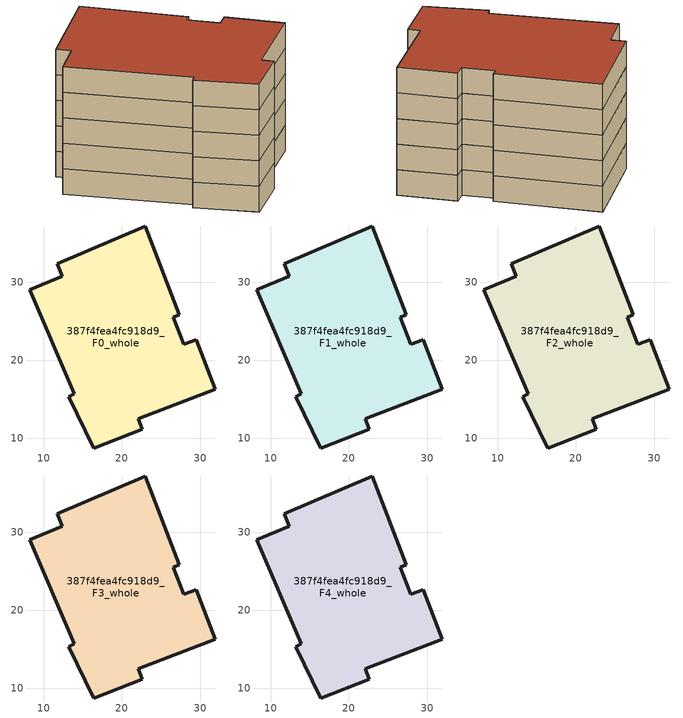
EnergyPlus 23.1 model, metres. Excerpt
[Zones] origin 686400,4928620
387f4fea4fc918d9_F0_whole
 floor ground (EU_floor_Construction): 31.93,16.26 29.48,22.61 27.93,22.01 26.58,25.5 27.36,25.8 22.98,37.19 11.69,32.37 12.36,30.78 8.19,29.01 13.91,15.67 13.19,15.32 16.39,8.75 22.6,11.15 22.09,12.47 z0
 wall outside (EU_wall_Construction): 27.36,25.8 26.58,25.5 27.93,22.01 29.48,22.61 31.93,16.26 22.09,12.47 22.6,11.15 16.39,8.75 13.19,15.32 13.91,15.67 8.19,29.01 12.36,30.78 11.69,32.37 22.98,37.19 27.36,25.8 z0:3
387f4fea4fc918d9_F1_whole
 floor to 387f4fea4fc918d9_F0_whole (EU_floor_Construction): 31.93,16.26 29.48,22.61 27.92,22.01 26.58,25.5 27.36,25.8 22.98,37.19 11.69,32.37 12.36,30.78 8.19,29.01 13.9,15.67 13.19,15.32 16.38,8.75 22.6,11.15 22.09,12.47 z3
 wall outside (EU_wall_Construction): 27.36,25.8 26.58,25.5 27.93,22.01 29.48,22.61 31.93,16.26 22.09,12.47 22.6,11.15 16.39,8.75 13.19,15.32 13.91,15.67 8.19,29.01 12.36,30.78 11.69,32.37 22.98,37.19 27.36,25.8 z3:6
387f4fea4fc918d9_F2_whole
 floor to 387f4fea4fc918d9_F1_whole (EU_floor_Construction): 31.93,16.26 29.48,22.61 27.92,22.01 26.58,25.5 27.36,25.8 22.98,37.19 11.69,32.37 12.36,30.78 8.19,29.01 13.9,15.67 13.19,15.32 16.38,8.75 22.6,11.15 22.09,12.47 z6
 wall outside (EU_wall_Construction): 27.36,25.8 26.58,25.5 27.93,22.01 29.48,22.61 31.93,16.26 22.09,12.47 22.6,11.15 16.39,8.75 13.19,15.32 13.91,15.67 8.19,29.01 12.36,30.78 11.69,32.37 22.98,37.19 27.36,25.8 z6:9
387f4fea4fc918d9_F3_whole
 floor to 387f4fea4fc918d9_F2_whole (EU_floor_Construction): 31.93,16.26 29.48,22.61 27.92,22.01 26.58,25.5 27.36,25.8 22.98,37.19 11.69,32.37 12.36,30.78 8.19,29.01 13.9,15.67 13.19,15.32 16.38,8.75 22.6,11.15 22.09,12.47 z9
 wall outside (EU_wall_Construction): 27.36,25.8 26.58,25.5 27.93,22.01 29.48,22.61 31.93,16.26 22.09,12.47 22.6,11.15 16.39,8.75 13.19,15.32 13.91,15.67 8.19,29.01 12.36,30.78 11.69,32.37 22.98,37.19 27.36,25.8 z9:12
387f4fea4fc918d9_F4_whole
 floor to 387f4fea4fc918d9_F3_whole (EU_floor_Construction): 31.93,16.26 29.48,22.61 27.92,22.01 26.58,25.5 27.36,25.8 22.98,37.19 11.69,32.37 12.36,30.78 8.19,29.01 13.9,15.67 13.19,15.32 16.38,8.75 22.6,11.15 22.09,12.47 z12
 wall outside (EU_wall_Construction): 27.36,25.8 26.58,25.5 27.93,22.01 29.48,22.61 31.93,16.26 22.09,12.47 22.6,11.15 16.39,8.75 13.19,15.32 13.91,15.67 8.19,29.01 12.36,30.78 11.69,32.37 22.98,37.19 27.36,25.8 z12:15
 roof outside (EU_roof_Construction): 22.98,37.19 27.36,25.8 26.58,25.5 27.93,22.01 29.48,22.61 31.93,16.26 22.09,12.47 22.6,11.15 16.39,8.75 13.19,15.32 13.91,15.67 8.19,29.01 12.36,30.78 11.69,32.37 z15
[Building]
EU S2 Campaign: North Axis=0; Terrain=City; Solar Distribution=FullExterior
[Site:Location]
Bologna: Latitude=44.5; Longitude=11.25; Time Zone=1; Elevation=37
[SizingPeriod:WeatherFileDays]
AnnualSizingPeriod: Begin Month=1; Begin Day of Month=1; End Month=12; End Day of Month=31; Day of Week for Start Day=Monday; Use Weather File Daylight Saving Period=No; Use Weather File Rain and Snow Indicators=No
[MATERIAL]
EU_InternalMass_Material: Roughness=MediumRough; Thickness=0.1; Conductivity=1; Density=1800; Specific Heat=900; Thermal Absorptance=0.9; Solar Absorptance=0.7; Visible Absorptance=0.7
[MATERIAL:NOMASS] Roughness=MediumRough; Thermal Absorptance=0.9; Solar Absorptance=0.7; Visible Absorptance=0.7
Name | Thermal Resistance
EU_wall_NoMass | 0.779417
EU_roof_NoMass | 0.435466
EU_floor_NoMass | 0.588222
[CONSTRUCTION]
EU_wall_Construction: EU_wall_NoMass
EU_roof_Construction: EU_roof_NoMass
EU_floor_Construction: EU_floor_NoMass
EU_InternalMass_Construction: EU_InternalMass_Material
[ZONE] Type=1; Multiplier=1; Ceiling Height=autocalculate; Volume=1128.62; Floor Area=autocalculate; Part of Total Floor Area=Yes
387f4fea4fc918d9_F0_whole; 387f4fea4fc918d9_F1_whole; 387f4fea4fc918d9_F2_whole; 387f4fea4fc918d9_F3_whole; 387f4fea4fc918d9_F4_whole
[INTERNALMASS] Construction=EU_InternalMass_Construction; Surface Area=376.207
Name | Zone or ZoneList
387f4fea4fc918d9_F0_whole_EU_InternalMass | 387f4fea4fc918d9_F0_whole
387f4fea4fc918d9_F1_whole_EU_InternalMass | 387f4fea4fc918d9_F1_whole
387f4fea4fc918d9_F2_whole_EU_InternalMass | 387f4fea4fc918d9_F2_whole
387f4fea4fc918d9_F3_whole_EU_InternalMass | 387f4fea4fc918d9_F3_whole
387f4fea4fc918d9_F4_whole_EU_InternalMass | 387f4fea4fc918d9_F4_whole
[OTHEREQUIPMENT] Fuel Type=Electricity; Design Level Calculation Method=Watts/Area; Power per Zone Floor Area=1; Fraction Latent=0; Fraction Radiant=0; Fraction Lost=0; Carbon Dioxide Generation Rate=0; EndUse Subcategory=EU_Step8_InternalGains
Name | Zone or ZoneList or Space or SpaceList | Schedule
EU_Step8_InternalGain_387f4fea4fc918d9_F0_whole_f000 | 387f4fea4fc918d9_F0_whole | EU_Step8_GainSchedule_387f4fea4fc918d9_F0_whole_f000
EU_Step8_InternalGain_387f4fea4fc918d9_F1_whole_f000 | 387f4fea4fc918d9_F1_whole | EU_Step8_GainSchedule_387f4fea4fc918d9_F1_whole_f000
EU_Step8_InternalGain_387f4fea4fc918d9_F2_whole_f000 | 387f4fea4fc918d9_F2_whole | EU_Step8_GainSchedule_387f4fea4fc918d9_F2_whole_f000
EU_Step8_InternalGain_387f4fea4fc918d9_F3_whole_f000 | 387f4fea4fc918d9_F3_whole | EU_Step8_GainSchedule_387f4fea4fc918d9_F3_whole_f000
EU_Step8_InternalGain_387f4fea4fc918d9_F4_whole_f000 | 387f4fea4fc918d9_F4_whole | EU_Step8_GainSchedule_387f4fea4fc918d9_F4_whole_f000
[ZONEVENTILATION:DESIGNFLOWRATE] Schedule=EU_AlwaysOn; Design Flow Rate Calculation Method=AirChanges/Hour; Air Changes per Hour=0.712058; Ventilation Type=Natural; Fan Pressure Rise=0; Fan Total Efficiency=1; Constant Term Coefficient=1; Temperature Term Coefficient=0; Velocity Term Coefficient=0; Velocity Squared Term Coefficient=0; Minimum Indoor Temperature=-100; Maximum Indoor Temperature=100; Delta Temperature=-100; Minimum Outdoor Temperature=-100; Maximum Outdoor Temperature=100; Maximum Wind Speed=40
Name | Zone or ZoneList or Space or SpaceList
EU_ConstantAir_387f4fea4fc918d9_F0_whole | 387f4fea4fc918d9_F0_whole
EU_ConstantAir_387f4fea4fc918d9_F1_whole | 387f4fea4fc918d9_F1_whole
EU_ConstantAir_387f4fea4fc918d9_F2_whole | 387f4fea4fc918d9_F2_whole
EU_ConstantAir_387f4fea4fc918d9_F3_whole | 387f4fea4fc918d9_F3_whole
EU_ConstantAir_387f4fea4fc918d9_F4_whole | 387f4fea4fc918d9_F4_whole
[HVACTEMPLATE:THERMOSTAT] Constant Heating Setpoint=20; Constant Cooling Setpoint=50
EU_HeatOnly_387f4fea4fc918d9_F0_whole; EU_HeatOnly_387f4fea4fc918d9_F1_whole; EU_HeatOnly_387f4fea4fc918d9_F2_whole; EU_HeatOnly_387f4fea4fc918d9_F3_whole; EU_HeatOnly_387f4fea4fc918d9_F4_whole
[HVACTEMPLATE:ZONE:IDEALLOADSAIRSYSTEM] System Availability Schedule=EU_AlwaysOn; Maximum Heating Supply Air Temperature=50; Minimum Cooling Supply Air Temperature=13; Maximum Heating Supply Air Humidity Ratio=0.0156; Minimum Cooling Supply Air Humidity Ratio=0.0077; Heating Limit=NoLimit; Cooling Limit=NoLimit; Heating Availability Schedule=EU_AlwaysOn; Cooling Availability Schedule=EU_CoolingOff; Dehumidification Control Type=ConstantSensibleHeatRatio; Cooling Sensible Heat Ratio=0.7; Dehumidification Setpoint=60; Humidification Control Type=None; Humidification Setpoint=30; Outdoor Air Method=None; Outdoor Air Flow Rate per Person=0.00944; Outdoor Air Flow Rate per Zone Floor Area=0; Outdoor Air Flow Rate per Zone=0; Demand Controlled Ventilation Type=None; Outdoor Air Economizer Type=NoEconomizer; Heat Recovery Type=None; Sensible Heat Recovery Effectiveness=0.7; Latent Heat Recovery Effectiveness=0.65
Name | Template Thermostat
387f4fea4fc918d9_F0_whole | EU_HeatOnly_387f4fea4fc918d9_F0_whole
387f4fea4fc918d9_F1_whole | EU_HeatOnly_387f4fea4fc918d9_F1_whole
387f4fea4fc918d9_F2_whole | EU_HeatOnly_387f4fea4fc918d9_F2_whole
387f4fea4fc918d9_F3_whole | EU_HeatOnly_387f4fea4fc918d9_F3_whole
387f4fea4fc918d9_F4_whole | EU_HeatOnly_387f4fea4fc918d9_F4_whole
[SIZING:ZONE] Zone Cooling Design Supply Air Temperature Input Method=SupplyAirTemperature; Zone Cooling Design Supply Air Temperature=13; Zone Heating Design Supply Air Temperature Input Method=SupplyAirTemperature; Zone Heating Design Supply Air Temperature=50; Zone Cooling Design Supply Air Humidity Ratio=0.008; Zone Heating Design Supply Air Humidity Ratio=0.008; Cooling Design Air Flow Method=DesignDay; Cooling Design Air Flow Rate=0; Cooling Minimum Air Flow per Zone Floor Area=0.000762; Cooling Minimum Air Flow=0; Cooling Minimum Air Flow Fraction=0.2; Heating Design Air Flow Method=DesignDay; Heating Design Air Flow Rate=0; Heating Maximum Air Flow per Zone Floor Area=0.002032; Heating Maximum Air Flow=0.141576; Heating Maximum Air Flow Fraction=0.3; Account for Dedicated Outdoor Air System=No; Dedicated Outdoor Air System Control Strategy=NeutralSupplyAir; Dedicated Outdoor Air Low Setpoint Temperature for Design=autosize; Dedicated Outdoor Air High Setpoint Temperature for Design=autosize; Zone Load Sizing Method=Sensible Load Only No Latent Load; Zone Latent Cooling Design Supply Air Humidity Ratio Input Method=HumidityRatioDifference; Zone Cooling Design Supply Air Humidity Ratio Difference=0.005; Zone Latent Heating Design Supply Air Humidity Ratio Input Method=HumidityRatioDifference; Zone Humidification Design Supply Air Humidity Ratio Difference=0.005
387f4fea4fc918d9_F0_whole; 387f4fea4fc918d9_F1_whole; 387f4fea4fc918d9_F2_whole; 387f4fea4fc918d9_F3_whole; 387f4fea4fc918d9_F4_whole
[SCHEDULE:CONSTANT]
Name | Hourly Value
EU_AlwaysOn | 1
EU_CoolingOff | 0
[SCHEDULE:FILE] Column Number=1; Rows to Skip at Top=0; Number of Hours of Data=8760; Column Separator=Comma; Interpolate to Timestep=No; Minutes per Item=60; Adjust Schedule for Daylight Savings=Yes
Name | File
EU_Step8_GainSchedule_387f4fea4fc918d9_F0_whole_f000 | ../../schedules/387f4fea4fc918d9/387f4fea4fc918d9_F0_whole_f000_gain.csv
EU_Step8_GainSchedule_387f4fea4fc918d9_F1_whole_f000 | ../../schedules/387f4fea4fc918d9/387f4fea4fc918d9_F1_whole_f000_gain.csv
EU_Step8_GainSchedule_387f4fea4fc918d9_F2_whole_f000 | ../../schedules/387f4fea4fc918d9/387f4fea4fc918d9_F2_whole_f000_gain.csv
EU_Step8_GainSchedule_387f4fea4fc918d9_F3_whole_f000 | ../../schedules/387f4fea4fc918d9/387f4fea4fc918d9_F3_whole_f000_gain.csv
EU_Step8_GainSchedule_387f4fea4fc918d9_F4_whole_f000 | ../../schedules/387f4fea4fc918d9/387f4fea4fc918d9_F4_whole_f000_gain.csv
